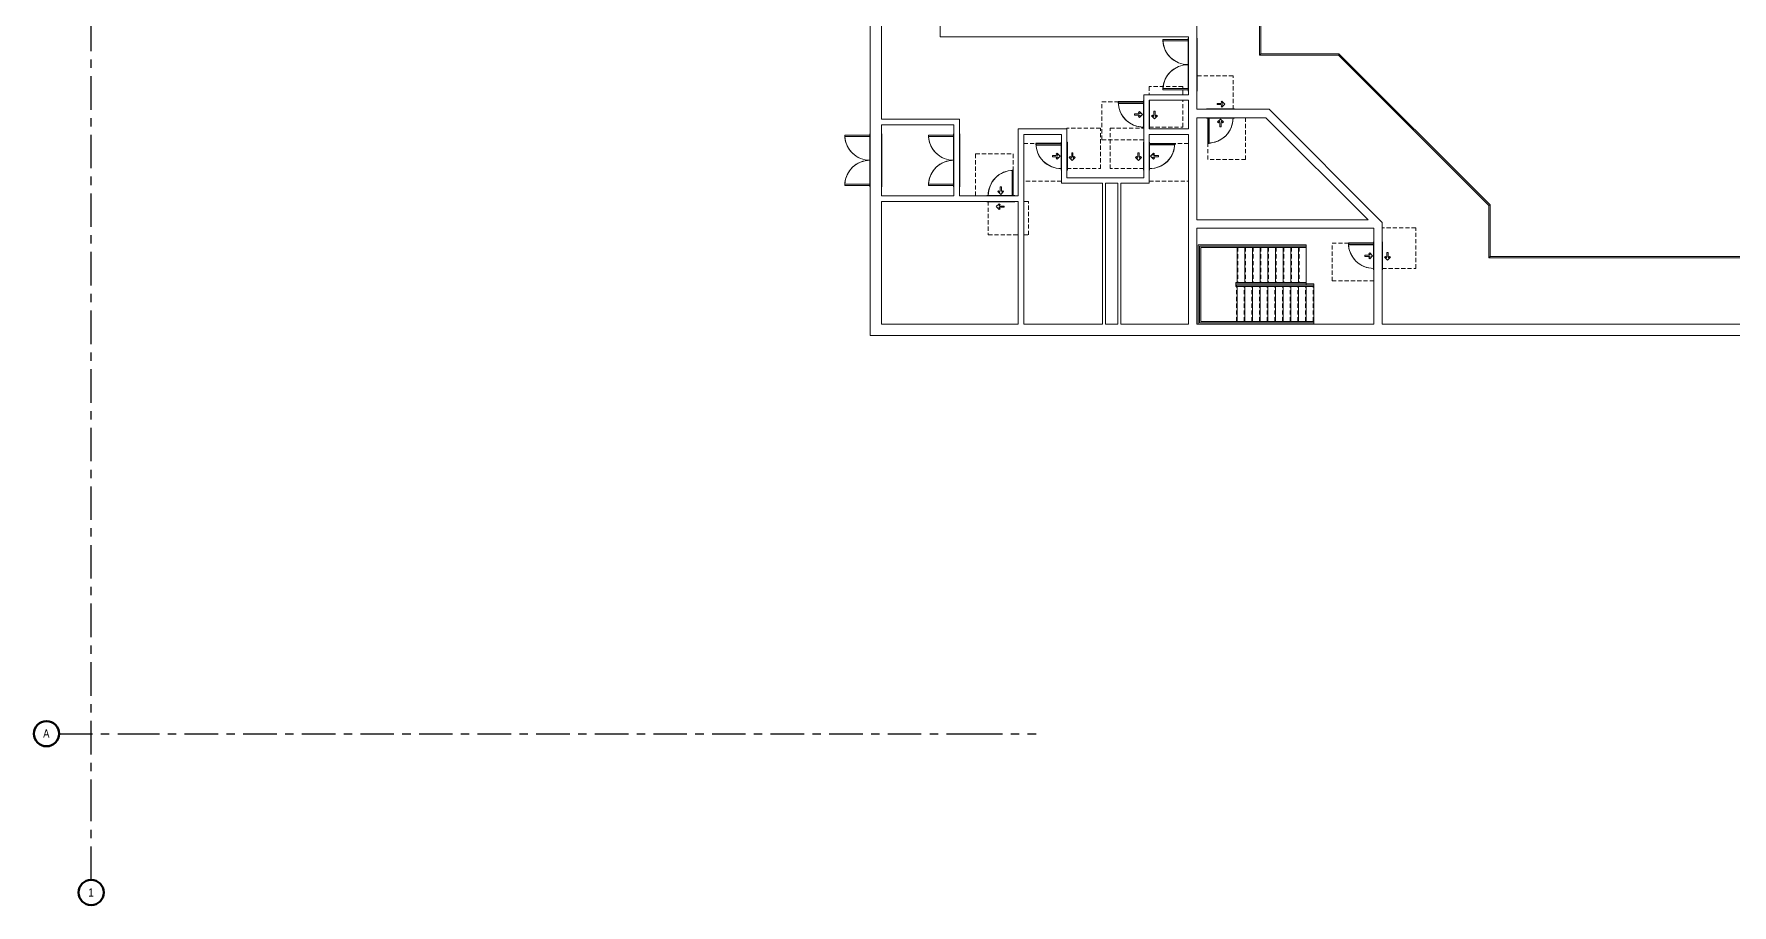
# Model space of a CAD drawing. Header units: inches. Extents: x -2576 to 2174, y -1868 to 1652.
# Drawn here: x -2576 to -142, y -1868 to -619 of the extents above; entities that cross this region are included whole.
import ezdxf

# ---------------------------------------------------------------- set-up
doc = ezdxf.new("R2010")
doc.units = ezdxf.units.IN
doc.header["$MEASUREMENT"] = 0
for name, pattern in [('ADA Clearance', [9, 6, -3]), ('Grid Line', [84, 48, -12, 12, -12]), ('Overhead', [9.75, 6, -3.75])]:
    doc.linetypes.add(name, pattern=pattern)
for name, color, linetype, lineweight in [('A-DOOR', 31, 'Continuous', 15), ('A-DOOR-FRAM', 31, 'Continuous', 9), ('A-FLOR-HRAL', 11, 'Continuous', 9), ('A-WALL', 113, 'Continuous', 15), ('S-GRID', 1, 'Continuous', 9), ('S-GRID-IDEN', 1, 'Continuous', 50), ('S-STRS', 31, 'Continuous', 9)]:
    doc.layers.add(name, color=color, linetype=linetype, lineweight=lineweight)
doc.styles.add('Arial Narrow', font='ARIALN.TTF', dxfattribs={"height": 12})

# ---------------------------------------------------------------- blocks, each defined once
blk = doc.blocks.new('Door-Single_CE_ - HM Door-2_ HM Frame-V2-ROOF')
at = {"layer": 'A-DOOR', "linetype": 'ADA Clearance', "lineweight": 9}
for p, q in [((-36, 66), (18, 66)), ((-36, 6), (-36, 66)), ((18, 66), (18, 6)), ((-3, 13.4), (-4.3, 12.1)), ((-4.3, 12.1), (0, 7.9)), ((-3, 13.4), (-0.9, 11.2)), ((-0.9, 19), (-0.9, 11.2)), ((0.9, 19), (-0.9, 19)), ((4.2, 12.1), (0, 7.9)), ((0.9, 19), (0.9, 11.2)), ((3, 13.4), (0.9, 11.2)), ((3, 13.4), (4.2, 12.1)), ((-18, -6), (-18, -54)), ((-2, -9.3), (-6.3, -13.5)), ((-2, -17.8), (-6.3, -13.5)), ((-0.8, -10.5), (-2.9, -12.7)), ((4.8, -12.7), (-2.9, -12.7)), ((4.8, -14.4), (-2.9, -14.4)), ((-0.8, -16.5), (-2.9, -14.4)), ((-0.8, -10.5), (-2, -9.3)), ((-0.8, -16.5), (-2, -17.8)), ((4.8, -14.4), (4.8, -12.7)), ((40, -54), (40, -6)), ((-18, -54), (40, -54))]:
    blk.add_line(p, q, dxfattribs=at)
at = {"layer": 'A-DOOR'}
for p, q in [((18, 42.5), (16.2, 42.5)), ((16.2, 42.5), (16.2, 6.5)), ((18, 6.5), (18, 42.5)), ((16.2, 6.5), (18, 6.5))]:
    blk.add_line(p, q, dxfattribs=at)
at = {"layer": 'A-DOOR', "lineweight": 25}
for p, q in [((18, 42.5), (16.2, 42.5)), ((16.2, 42.5), (16.2, 6.5)), ((18, 6.5), (18, 42.5)), ((18, 6.5), (16.2, 6.5))]:
    blk.add_line(p, q, dxfattribs=at)
at = {"layer": 'A-DOOR', "lineweight": 9}
for end in [179.9988, 180.5, 180.5, 180.5]:
    blk.add_arc((18, 6.5), 36, 90, end, dxfattribs=at)
at = {"layer": 'A-DOOR-FRAM'}
for p, q in [((-20, 6.5), (20, 6.5)), ((-20, 6), (-20, 6.5)), ((20, 6.5), (20, 6)), ((-20, -6.5), (-20, -6)), ((20, -6.5), (-20, -6.5)), ((20, -6), (20, -6.5))]:
    blk.add_line(p, q, dxfattribs=at)
blk = doc.blocks.new('Door-Single_CE_ - HM Door-2_ HM Frame-V3-ROOF')
at = {"layer": 'A-DOOR', "linetype": 'ADA Clearance', "lineweight": 9}
for p, q in [((-36, 66), (18, 66)), ((-36, 6), (-36, 66)), ((18, 66), (18, 6)), ((-3, 13.4), (-4.3, 12.1)), ((-4.3, 12.1), (0, 7.9)), ((-3, 13.4), (-0.9, 11.2)), ((-0.9, 19), (-0.9, 11.2)), ((0.9, 19), (-0.9, 19)), ((4.2, 12.1), (0, 7.9)), ((0.9, 19), (0.9, 11.2)), ((3, 13.4), (0.9, 11.2)), ((3, 13.4), (4.2, 12.1)), ((-18, -6), (-18, -54)), ((-2, -9.3), (-6.3, -13.5)), ((-2, -17.8), (-6.3, -13.5)), ((-0.8, -10.5), (-2.9, -12.7)), ((4.8, -12.7), (-2.9, -12.7)), ((4.8, -14.4), (-2.9, -14.4)), ((-0.8, -16.5), (-2.9, -14.4)), ((-0.8, -10.5), (-2, -9.3)), ((-0.8, -16.5), (-2, -17.8)), ((4.8, -14.4), (4.8, -12.7)), ((-18, -54), (33.5, -54))]:
    blk.add_line(p, q, dxfattribs=at)
at = {"layer": 'A-DOOR'}
for p, q in [((18, 42.5), (16.2, 42.5)), ((16.2, 42.5), (16.2, 6.5)), ((18, 6.5), (18, 42.5)), ((16.2, 6.5), (18, 6.5))]:
    blk.add_line(p, q, dxfattribs=at)
at = {"layer": 'A-DOOR', "lineweight": 25}
for p, q in [((18, 42.5), (16.2, 42.5)), ((16.2, 42.5), (16.2, 6.5)), ((18, 6.5), (18, 42.5)), ((18, 6.5), (16.2, 6.5))]:
    blk.add_line(p, q, dxfattribs=at)
at = {"layer": 'A-DOOR', "lineweight": 9}
for end in [179.9988, 180.5, 180.5, 180.5]:
    blk.add_arc((18, 6.5), 36, 90, end, dxfattribs=at)
at = {"layer": 'A-DOOR-FRAM'}
for p, q in [((-20, 6.5), (20, 6.5)), ((-20, 6), (-20, 6.5)), ((20, 6.5), (20, 6)), ((-20, -6.5), (-20, -6)), ((20, -6.5), (-20, -6.5)), ((20, -6), (20, -6.5))]:
    blk.add_line(p, q, dxfattribs=at)
blk = doc.blocks.new('Railing - Railing-5147233-ROOF')
at = {"layer": 'A-FLOR-HRAL'}
for p, q in [((-905.3, -923.2), (-851.3, -923.2)), ((-905.3, -1033.2), (-905.3, -923.2)), ((-851.3, -923.2), (-752.3, -923.2)), ((-752.3, -923.2), (-752.3, -925.2)), ((-903.3, -925.2), (-851.3, -925.2)), ((-903.3, -1031.2), (-903.3, -925.2)), ((-851.3, -925.2), (-752.3, -925.2)), ((-851.3, -1033.2), (-905.3, -1033.2)), ((-851.3, -1031.2), (-903.3, -1031.2)), ((-741.3, -1031.2), (-851.3, -1031.2)), ((-741.3, -1033.2), (-851.3, -1033.2)), ((-741.3, -1031.2), (-741.3, -1033.2))]:
    blk.add_line(p, q, dxfattribs=at)
blk = doc.blocks.new('Railing - Railing-5147237-ROOF')
at = {"layer": 'A-FLOR-HRAL'}
for p, q in [((-853.3, -975.2), (-752.3, -975.2)), ((-853.3, -981.2), (-853.3, -975.2)), ((-851.3, -981.2), (-853.3, -981.2)), ((-852.3, -977.2), (-752.3, -977.2)), ((-851.3, -979.2), (-852.3, -979.2)), ((-829.2, -979.2), (-851.3, -979.2)), ((-741.3, -981.2), (-851.3, -981.2)), ((-752.3, -975.2), (-752.3, -977.2)), ((-741.3, -979.2), (-752.3, -979.2)), ((-741.3, -979.2), (-741.3, -981.2))]:
    blk.add_line(p, q, dxfattribs=at)
blk = doc.blocks.new('Door-Double-Lite_CE_ - WD Door-2_ HM Frame-LG Lite-5150793-ROOF')
at = {"layer": 'A-DOOR'}
for p, q in [((-36, 42.5), (-36, 6.5)), ((-34.2, 42.5), (-36, 42.5)), ((-34.2, 6.5), (-34.2, 42.5)), ((36, 42.5), (34.2, 42.5)), ((34.2, 42.5), (34.2, 6.5)), ((36, 6.5), (36, 42.5)), ((-36, 6.5), (-34.2, 6.5)), ((34.2, 6.5), (36, 6.5))]:
    blk.add_line(p, q, dxfattribs=at)
at = {"layer": 'A-DOOR', "lineweight": 9}
for p, q in [((-36, 6.2), (-36, 42.5)), ((36, 6.2), (36, 42.5))]:
    blk.add_line(p, q, dxfattribs=at)
for centre, start, end in [((-36, 6.5), 359.5, 90), ((-36, 6.5), 0.0012, 87.2067), ((36, 6.5), 90, 180.5), ((36, 6.5), 92.7933, 179.9988)]:
    blk.add_arc(centre, 36, start, end, dxfattribs=at)
at = {"layer": 'A-DOOR-FRAM'}
for p, q in [((-38, 6.5), (38, 6.5)), ((-38, 6), (-38, 6.5)), ((38, 6.5), (38, 6)), ((-38, -6.5), (-38, -6)), ((38, -6.5), (-38, -6.5)), ((38, -6), (38, -6.5))]:
    blk.add_line(p, q, dxfattribs=at)
blk = doc.blocks.new('Door-Double-Lite_CE_ - WD Door-2_ HM Frame-LG Lite-5146037-ROOF')
at = {"layer": 'A-DOOR'}
for p, q in [((-36, 40.5), (-36, 4.5)), ((-34.2, 40.5), (-36, 40.5)), ((-34.2, 4.5), (-34.2, 40.5)), ((36, 40.5), (34.2, 40.5)), ((34.2, 40.5), (34.2, 4.5)), ((36, 4.5), (36, 40.5)), ((-36, 4.5), (-34.2, 4.5)), ((34.2, 4.5), (36, 4.5))]:
    blk.add_line(p, q, dxfattribs=at)
at = {"layer": 'A-DOOR', "lineweight": 9}
for p, q in [((-36, 4.2), (-36, 40.5)), ((36, 4.2), (36, 40.5))]:
    blk.add_line(p, q, dxfattribs=at)
for centre, start, end in [((-36, 4.5), 359.5, 90), ((-36, 4.5), 0.0012, 87.2067), ((36, 4.5), 90, 180.5), ((36, 4.5), 92.7933, 179.9988)]:
    blk.add_arc(centre, 36, start, end, dxfattribs=at)
at = {"layer": 'A-DOOR-FRAM'}
for p, q in [((-38, 4.5), (38, 4.5)), ((-38, 4), (-38, 4.5)), ((38, 4.5), (38, 4)), ((-38, -4.5), (-38, -4)), ((38, -4.5), (-38, -4.5)), ((38, -4), (38, -4.5))]:
    blk.add_line(p, q, dxfattribs=at)
blk = doc.blocks.new('Door-Double-Lite_CE_ - WD Door-2_ HM Frame-LG Lite-5159899-ROOF')
at = {"layer": 'A-DOOR'}
for p, q in [((-36, 44.5), (-36, 8.5)), ((-34.2, 44.5), (-36, 44.5)), ((-34.2, 8.5), (-34.2, 44.5)), ((36, 44.5), (34.2, 44.5)), ((34.2, 44.5), (34.2, 8.5)), ((36, 8.5), (36, 44.5)), ((-36, 8.5), (-34.2, 8.5)), ((34.2, 8.5), (36, 8.5))]:
    blk.add_line(p, q, dxfattribs=at)
at = {"layer": 'A-DOOR', "lineweight": 9}
for p, q in [((-36, 8.2), (-36, 44.5)), ((36, 8.2), (36, 44.5))]:
    blk.add_line(p, q, dxfattribs=at)
for centre, start, end in [((-36, 8.5), 359.5, 90), ((-36, 8.5), 0.0012, 87.2067), ((36, 8.5), 90, 180.5), ((36, 8.5), 92.7843, 179.9988)]:
    blk.add_arc(centre, 36, start, end, dxfattribs=at)
at = {"layer": 'A-DOOR-FRAM'}
for p, q in [((-38, 8.5), (38, 8.5)), ((-38, 8), (-38, 8.5)), ((38, 8.5), (38, 8)), ((-38, -8.5), (-38, -8)), ((38, -8.5), (-38, -8.5)), ((38, -8), (38, -8.5))]:
    blk.add_line(p, q, dxfattribs=at)
blk = doc.blocks.new('Door-Single_CE_ - HM Door-2_ HM Frame-5129900-ROOF')
at = {"layer": 'A-DOOR', "linetype": 'ADA Clearance', "lineweight": 9}
for p, q in [((-18, 52), (40, 52)), ((-18, 4), (-18, 52)), ((40, 52), (40, 4.5)), ((-2, 15.8), (-6.3, 11.5)), ((-2, 7.3), (-6.3, 11.5)), ((-0.8, 14.5), (-2.9, 12.4)), ((4.8, 12.4), (-2.9, 12.4)), ((4.8, 10.7), (-2.9, 10.7)), ((-0.8, 8.5), (-2.9, 10.7)), ((-0.8, 14.5), (-2, 15.8)), ((-0.8, 8.5), (-2, 7.3)), ((4.8, 12.4), (4.8, 10.7)), ((-36, -4), (-36, -60)), ((-4.3, -10.1), (0, -5.9)), ((-3, -11.4), (-4.3, -10.1)), ((-3, -11.4), (-0.9, -9.2)), ((-0.9, -17), (-0.9, -9.2)), ((0.9, -17), (-0.9, -17)), ((4.2, -10.1), (0, -5.9)), ((0.9, -17), (0.9, -9.2)), ((3, -11.4), (0.9, -9.2)), ((3, -11.4), (4.2, -10.1)), ((18, -60), (18, -4))]:
    blk.add_line(p, q, dxfattribs=at)
at = {"layer": 'A-DOOR'}
for p, q in [((16.2, -40.5), (16.2, -4.5)), ((16.2, -4.5), (18, -4.5)), ((18, -4.5), (18, -40.5)), ((18, -40.5), (16.2, -40.5))]:
    blk.add_line(p, q, dxfattribs=at)
at = {"layer": 'A-DOOR', "lineweight": 25}
for p, q in [((16.2, -40.5), (16.2, -4.5)), ((18, -4.5), (16.2, -4.5)), ((18, -4.5), (18, -40.5)), ((18, -40.5), (16.2, -40.5))]:
    blk.add_line(p, q, dxfattribs=at)
at = {"layer": 'A-DOOR', "lineweight": 9}
for start in [179.5, 179.5, 179.5, 180.0012]:
    blk.add_arc((18, -4.5), 36, start, 270, dxfattribs=at)
at = {"layer": 'A-DOOR-FRAM'}
for p, q in [((-20, 4.5), (20, 4.5)), ((-20, 4), (-20, 4.5)), ((20, 4.5), (20, 4)), ((-20, -4.5), (-20, -4)), ((20, -4.5), (-20, -4.5)), ((20, -4), (20, -4.5))]:
    blk.add_line(p, q, dxfattribs=at)
blk = doc.blocks.new('Door-Single_CE_ - HM Door-2_ HM Frame-5130917-ROOF')
at = {"layer": 'A-DOOR', "linetype": 'ADA Clearance', "lineweight": 9}
for p, q in [((-36, 4), (-36, 58)), ((18, 58), (18, 4)), ((-3, 11.4), (-4.3, 10.1)), ((-4.3, 10.1), (0, 5.9)), ((-3, 11.4), (-0.9, 9.2)), ((-0.9, 17), (-0.9, 9.2)), ((0.9, 17), (-0.9, 17)), ((4.2, 10.1), (0, 5.9)), ((0.9, 17), (0.9, 9.2)), ((3, 11.4), (0.9, 9.2)), ((3, 11.4), (4.2, 10.1)), ((-18, -4), (-18, -52)), ((-2, -7.3), (-6.3, -11.5)), ((-2, -15.8), (-6.3, -11.5)), ((-0.8, -8.5), (-2.9, -10.7)), ((4.8, -10.7), (-2.9, -10.7)), ((4.8, -12.4), (-2.9, -12.4)), ((-0.8, -14.5), (-2.9, -12.4)), ((-0.8, -8.5), (-2, -7.3)), ((-0.8, -14.5), (-2, -15.8)), ((4.8, -12.4), (4.8, -10.7)), ((40, -4), (39, -4)), ((40, -52), (40, -4)), ((-18, -52), (40, -52))]:
    blk.add_line(p, q, dxfattribs=at)
at = {"layer": 'A-DOOR'}
for p, q in [((18, 40.5), (16.2, 40.5)), ((16.2, 40.5), (16.2, 4.5)), ((18, 4.5), (18, 40.5)), ((16.2, 4.5), (18, 4.5))]:
    blk.add_line(p, q, dxfattribs=at)
at = {"layer": 'A-DOOR', "lineweight": 25}
for p, q in [((18, 40.5), (16.2, 40.5)), ((16.2, 40.5), (16.2, 4.5)), ((18, 4.5), (18, 40.5)), ((18, 4.5), (16.2, 4.5))]:
    blk.add_line(p, q, dxfattribs=at)
at = {"layer": 'A-DOOR', "lineweight": 9}
for end in [179.9988, 180.5, 180.5, 180.5]:
    blk.add_arc((18, 4.5), 36, 90, end, dxfattribs=at)
at = {"layer": 'A-DOOR-FRAM'}
for p, q in [((-20, 4.5), (20, 4.5)), ((-20, 4), (-20, 4.5)), ((20, 4.5), (20, 4)), ((-20, -4.5), (-20, -4)), ((20, -4.5), (-20, -4.5)), ((20, -4), (20, -4.5))]:
    blk.add_line(p, q, dxfattribs=at)
blk = doc.blocks.new('Door-Single_CE_ - HM Door-2_ HM Frame-V4-ROOF')
at = {"layer": 'A-DOOR', "linetype": 'ADA Clearance', "lineweight": 9}
for p, q in [((-36, 64), (18, 64)), ((-36, 4), (-36, 64)), ((18, 64), (18, 4)), ((-3, 11.4), (-4.3, 10.1)), ((-4.3, 10.1), (0, 5.9)), ((-3, 11.4), (-0.9, 9.2)), ((-0.9, 17), (-0.9, 9.2)), ((0.9, 17), (-0.9, 17)), ((4.2, 10.1), (0, 5.9)), ((0.9, 17), (0.9, 9.2)), ((3, 11.4), (0.9, 9.2)), ((3, 11.4), (4.2, 10.1)), ((-18, -4), (-18, -52)), ((-2, -7.3), (-6.3, -11.5)), ((-2, -15.8), (-6.3, -11.5)), ((-0.8, -8.5), (-2.9, -10.7)), ((4.8, -10.7), (-2.9, -10.7)), ((4.8, -12.4), (-2.9, -12.4)), ((-0.8, -14.5), (-2.9, -12.4)), ((-0.8, -8.5), (-2, -7.3)), ((-0.8, -14.5), (-2, -15.8)), ((4.8, -12.4), (4.8, -10.7)), ((40, -4), (28.5, -4)), ((40, -52), (40, -4)), ((-18, -52), (20.5, -52)), ((28.5, -52), (35.5, -52)), ((37.2, -52), (40, -52))]:
    blk.add_line(p, q, dxfattribs=at)
at = {"layer": 'A-DOOR'}
for p, q in [((18, 40.5), (16.2, 40.5)), ((16.2, 40.5), (16.2, 4.5)), ((18, 4.5), (18, 40.5)), ((16.2, 4.5), (18, 4.5))]:
    blk.add_line(p, q, dxfattribs=at)
at = {"layer": 'A-DOOR', "lineweight": 25}
for p, q in [((18, 40.5), (16.2, 40.5)), ((16.2, 40.5), (16.2, 4.5)), ((18, 4.5), (18, 40.5)), ((18, 4.5), (16.2, 4.5))]:
    blk.add_line(p, q, dxfattribs=at)
at = {"layer": 'A-DOOR', "lineweight": 9}
for end in [179.9988, 180.5, 180.5, 180.5]:
    blk.add_arc((18, 4.5), 36, 90, end, dxfattribs=at)
at = {"layer": 'A-DOOR-FRAM'}
for p, q in [((-20, 4.5), (20, 4.5)), ((-20, 4), (-20, 4.5)), ((20, 4.5), (20, 4)), ((-20, -4.5), (-20, -4)), ((20, -4.5), (-20, -4.5)), ((20, -4), (20, -4.5))]:
    blk.add_line(p, q, dxfattribs=at)
blk = doc.blocks.new('Door-Single_CE_ - HM Door-2_ HM Frame-V33-ROOF')
at = {"layer": 'A-DOOR', "linetype": 'ADA Clearance', "lineweight": 9}
for p, q in [((-36, 64), (18, 64)), ((-36, 4), (-36, 64)), ((18, 64), (18, 4)), ((-3, 11.4), (-4.3, 10.1)), ((-4.3, 10.1), (0, 5.9)), ((-3, 11.4), (-0.9, 9.2)), ((-0.9, 17), (-0.9, 9.2)), ((0.9, 17), (-0.9, 17)), ((4.2, 10.1), (0, 5.9)), ((0.9, 17), (0.9, 9.2)), ((3, 11.4), (0.9, 9.2)), ((3, 11.4), (4.2, 10.1)), ((-18, -4), (-18, -52)), ((-2, -7.3), (-6.3, -11.5)), ((-2, -15.8), (-6.3, -11.5)), ((-0.8, -8.5), (-2.9, -10.7)), ((4.8, -10.7), (-2.9, -10.7)), ((4.8, -12.4), (-2.9, -12.4)), ((-0.8, -14.5), (-2.9, -12.4)), ((-0.8, -8.5), (-2, -7.3)), ((-0.8, -14.5), (-2, -15.8)), ((4.8, -12.4), (4.8, -10.7)), ((40, -4), (33, -4)), ((40, -52), (40, -4)), ((-18, -52), (25, -52)), ((33, -52), (40, -52))]:
    blk.add_line(p, q, dxfattribs=at)
at = {"layer": 'A-DOOR'}
for p, q in [((18, 40.5), (16.2, 40.5)), ((16.2, 40.5), (16.2, 4.5)), ((18, 4.5), (18, 40.5)), ((16.2, 4.5), (18, 4.5))]:
    blk.add_line(p, q, dxfattribs=at)
at = {"layer": 'A-DOOR', "lineweight": 25}
for p, q in [((18, 40.5), (16.2, 40.5)), ((16.2, 40.5), (16.2, 4.5)), ((18, 4.5), (18, 40.5)), ((18, 4.5), (16.2, 4.5))]:
    blk.add_line(p, q, dxfattribs=at)
at = {"layer": 'A-DOOR', "lineweight": 9}
for end in [179.9988, 180.5, 180.5, 180.5]:
    blk.add_arc((18, 4.5), 36, 90, end, dxfattribs=at)
at = {"layer": 'A-DOOR-FRAM'}
for p, q in [((-20, 4.5), (20, 4.5)), ((-20, 4), (-20, 4.5)), ((20, 4.5), (20, 4)), ((-20, -4.5), (-20, -4)), ((20, -4.5), (-20, -4.5)), ((20, -4), (20, -4.5))]:
    blk.add_line(p, q, dxfattribs=at)
blk = doc.blocks.new('Railing - Railing-5191804-ROOF')
at = {"layer": 'A-FLOR-HRAL'}
for p, q in [((-490.8, 961.8), (-268.8, 961.8)), ((-490.8, 961.8), (-488.8, 959.8)), ((-490.8, 901.7), (-490.8, 961.8)), ((-268.8, 959.8), (-488.8, 959.8)), ((-488.8, 959.8), (-488.8, 900.9)), ((79.2, 961.8), (301.2, 961.8)), ((299.2, 959.8), (79.2, 959.8)), ((301.2, 961.8), (299.2, 959.8)), ((299.2, 900.9), (299.2, 959.8)), ((301.2, 961.8), (301.2, 901.7)), ((-706.3, 686.2), (-490.8, 901.7)), ((-488.8, 900.9), (-705.5, 684.2)), ((-490.8, 901.7), (-488.8, 900.9)), ((301.2, 901.7), (299.2, 900.9)), ((515.8, 684.2), (299.2, 900.9)), ((301.2, 901.7), (516.6, 686.2)), ((-819.3, 686.2), (-706.3, 686.2)), ((-819.3, 686.2), (-817.3, 684.2)), ((-819.3, -649.6), (-819.3, 686.2)), ((-705.5, 684.2), (-817.3, 684.2)), ((-817.3, 684.2), (-817.3, -647.6)), ((-706.3, 686.2), (-705.5, 684.2)), ((516.6, 686.2), (515.8, 684.2)), ((627.7, 684.2), (515.8, 684.2)), ((516.6, 686.2), (629.7, 686.2)), ((629.7, 686.2), (627.7, 684.2)), ((627.7, -647.6), (627.7, 684.2)), ((629.7, 686.2), (629.7, -649.6)), ((-819.3, -649.6), (-817.3, -647.6)), ((-706.3, -649.6), (-819.3, -649.6)), ((-817.3, -647.6), (-705.5, -647.6)), ((-706.3, -649.6), (-705.5, -647.6)), ((-490.8, -865.1), (-706.3, -649.6)), ((-705.5, -647.6), (-488.8, -864.3)), ((299.2, -864.3), (515.8, -647.6)), ((516.6, -649.6), (301.2, -865.1)), ((516.6, -649.6), (515.8, -647.6)), ((515.8, -647.6), (627.7, -647.6)), ((629.7, -649.6), (516.6, -649.6)), ((629.7, -649.6), (627.7, -647.6)), ((-490.8, -865.1), (-488.8, -864.3)), ((-490.8, -940.2), (-490.8, -865.1)), ((-488.8, -864.3), (-488.8, -938.2)), ((299.2, -938.2), (299.2, -864.3)), ((301.2, -865.1), (299.2, -864.3)), ((301.2, -865.1), (301.2, -940.2)), ((-490.8, -940.2), (-488.8, -938.2)), ((301.2, -940.2), (-490.8, -940.2)), ((-488.8, -938.2), (299.2, -938.2)), ((301.2, -940.2), (299.2, -938.2))]:
    blk.add_line(p, q, dxfattribs=at)
blk = doc.blocks.new('Grid - Grid Head-Circle_CE_-46466-ROOF')
at = {"layer": 'S-GRID-IDEN'}
blk.add_circle((0, 0), 0.188, dxfattribs=at)

msp = doc.modelspace()

# ---------------------------------------------------------------- linework, layer by layer
at = {"layer": 'A-WALL'}
for p, q in [((-909.3, 755.4), (-909.3, -727.2)), ((-1377.3, -1051.2), (-1377.3, -166.7)), ((-1361.3, -158.7), (-1361.3, -741.2)), ((-1277.3, -623.2), (-1277.3, -442.6)), ((-921.3, -623.2), (-1277.3, -623.2)), ((-921.3, -706.2), (-921.3, -623.2)), ((-985.3, -825.2), (-985.3, -706.2)), ((-985.3, -706.2), (-921.3, -706.2)), ((-977.3, -714.2), (-977.3, -755.2)), ((-921.3, -714.2), (-977.3, -714.2)), ((-921.3, -755.2), (-921.3, -714.2)), ((-909.3, -727.2), (-805.3, -727.2)), ((-805.3, -727.2), (-643.3, -889.2)), ((-1361.3, -741.2), (-1249.3, -741.2)), ((-1361.3, -749.2), (-1361.3, -851.2)), ((-1257.3, -749.2), (-1361.3, -749.2)), ((-1257.3, -851.2), (-1257.3, -749.2)), ((-1249.3, -741.2), (-1249.3, -851.2)), ((-909.3, -739.2), (-909.3, -885.7)), ((-810.3, -739.2), (-909.3, -739.2)), ((-663.8, -885.7), (-810.3, -739.2)), ((-1165.3, -851.2), (-1165.3, -755.2)), ((-1165.3, -755.2), (-1095.3, -755.2)), ((-1157.3, -763.2), (-1157.3, -1035.2)), ((-1103.3, -763.2), (-1157.3, -763.2)), ((-1103.3, -833.2), (-1103.3, -763.2)), ((-1095.3, -755.2), (-1095.3, -825.2)), ((-977.3, -755.2), (-921.3, -755.2)), ((-977.3, -763.2), (-977.3, -833.2)), ((-921.3, -763.2), (-977.3, -763.2)), ((-921.3, -1035.2), (-921.3, -763.2)), ((-1095.3, -825.2), (-985.3, -825.2)), ((-1361.3, -851.2), (-1257.3, -851.2)), ((-1249.3, -851.2), (-1165.3, -851.2)), ((-1044.3, -833.2), (-1103.3, -833.2)), ((-1044.3, -1035.2), (-1044.3, -833.2)), ((-1040.3, -833.2), (-1040.3, -1035.2)), ((-1022.3, -833.2), (-1040.3, -833.2)), ((-1022.3, -1035.2), (-1022.3, -833.2)), ((-1018.3, -833.2), (-1018.3, -1035.2)), ((-977.3, -833.2), (-1018.3, -833.2)), ((-1361.3, -859.2), (-1361.3, -1035.2)), ((-1165.3, -859.2), (-1361.3, -859.2)), ((-1165.3, -1035.2), (-1165.3, -859.2)), ((-909.3, -885.7), (-663.8, -885.7)), ((-909.3, -897.7), (-909.3, -1035.2)), ((-655.3, -897.7), (-909.3, -897.7)), ((-655.3, -1035.2), (-655.3, -897.7)), ((-643.3, -889.2), (-643.3, -1035.2)), ((-1361.3, -1035.2), (-1165.3, -1035.2)), ((-1157.3, -1035.2), (-1044.3, -1035.2)), ((-1040.3, -1035.2), (-1022.3, -1035.2)), ((-1018.3, -1035.2), (-921.3, -1035.2)), ((-909.3, -1035.2), (-655.3, -1035.2)), ((-643.3, -1035.2), (453.7, -1035.2)), ((2137.7, -1051.2), (-1377.3, -1051.2))]:
    msp.add_line(p, q, dxfattribs=at)
at = {"layer": 'S-GRID', "linetype": 'Grid Line', "lineweight": 25}
for p, q in [((-2494.1, -1735.7), (-2494.1, -461.3)), ((-2444.1, -1622.1), (-1235.7, -1622.1)), ((-1235.7, -1622.1), (-1139.7, -1622.1))]:
    msp.add_line(p, q, dxfattribs=at)
at = {"layer": 'S-STRS'}
for p, q in [((-907.3, -921.2), (-907.3, -1035.2)), ((-860, -921.2), (-907.3, -921.2)), ((-860, -921.2), (-752.3, -921.2)), ((-752.3, -923.2), (-752.3, -921.2)), ((-851.3, -925.2), (-851.3, -975.2)), ((-840.3, -925.2), (-840.3, -975.2)), ((-829.3, -925.2), (-829.3, -975.2)), ((-818.3, -925.2), (-818.3, -975.2)), ((-807.3, -925.2), (-807.3, -975.2)), ((-796.3, -925.2), (-796.3, -975.2)), ((-785.3, -925.2), (-785.3, -975.2)), ((-774.3, -925.2), (-774.3, -975.2)), ((-763.3, -925.2), (-763.3, -975.2)), ((-752.3, -925.2), (-752.3, -975.2)), ((-851.3, -1031.2), (-851.3, -981.2)), ((-840.3, -1031.2), (-840.3, -981.2)), ((-829.3, -1031.2), (-829.3, -981.2)), ((-829.2, -979.2), (-752.3, -979.2)), ((-818.3, -1031.2), (-818.3, -981.2)), ((-807.3, -1031.2), (-807.3, -981.2)), ((-796.3, -1031.2), (-796.3, -981.2)), ((-785.3, -1031.2), (-785.3, -981.2)), ((-774.3, -1031.2), (-774.3, -981.2)), ((-763.3, -1031.2), (-763.3, -981.2)), ((-752.3, -979.2), (-752.3, -977.2)), ((-741.3, -977.2), (-752.3, -977.2)), ((-752.3, -1031.2), (-752.3, -981.2)), ((-741.3, -979.2), (-741.3, -977.2)), ((-741.3, -1031.2), (-741.3, -981.2)), ((-741.3, -1035.2), (-741.3, -1033.2))]:
    msp.add_line(p, q, dxfattribs=at)
at = {"layer": 'S-STRS', "linetype": 'Overhead'}
for p, q in [((-850.3, -925.2), (-850.3, -975.2)), ((-839.3, -925.2), (-839.3, -975.2)), ((-828.3, -925.2), (-828.3, -975.2)), ((-817.3, -925.2), (-817.3, -975.2)), ((-806.3, -925.2), (-806.3, -975.2)), ((-795.3, -925.2), (-795.3, -975.2)), ((-784.3, -925.2), (-784.3, -975.2)), ((-773.3, -925.2), (-773.3, -975.2)), ((-762.3, -925.2), (-762.3, -975.2)), ((-852.3, -1031.2), (-852.3, -979.2)), ((-841.3, -1031.2), (-841.3, -981.2)), ((-830.3, -1031.2), (-830.3, -981.2)), ((-819.3, -1031.2), (-819.3, -981.2)), ((-808.3, -1031.2), (-808.3, -981.2)), ((-797.3, -1031.2), (-797.3, -981.2)), ((-786.3, -1031.2), (-786.3, -981.2)), ((-775.3, -1031.2), (-775.3, -981.2)), ((-764.3, -1031.2), (-764.3, -981.2)), ((-753.3, -1031.2), (-753.3, -981.2)), ((-742.3, -1031.2), (-742.3, -981.2))]:
    msp.add_line(p, q, dxfattribs=at)

# ---------------------------------------------------------------- block references
at = {"layer": 'A-DOOR'}
for name, p, rotation in [('Door-Double-Lite_CE_ - WD Door-2_ HM Frame-LG Lite-5150793-ROOF', (-915.3, -663.2), 89.99999999999972), ('Door-Double-Lite_CE_ - WD Door-2_ HM Frame-LG Lite-5159899-ROOF', (-1369.3, -800.2), 89.99999999999991), ('Door-Double-Lite_CE_ - WD Door-2_ HM Frame-LG Lite-5146037-ROOF', (-1253.3, -800.2), 89.99999999999991)]:
    msp.add_blockref(name, p, dxfattribs=dict(at, rotation=rotation))
at = {"layer": 'A-DOOR', "lineweight": 9}
for name, p, rotation in [('Door-Single_CE_ - HM Door-2_ HM Frame-V3-ROOF', (-875.3, -733.2), 180), ('Door-Single_CE_ - HM Door-2_ HM Frame-V4-ROOF', (-981.3, -734.7), 89.99999999999976), ('Door-Single_CE_ - HM Door-2_ HM Frame-5130917-ROOF', (-1099.3, -794.2), 89.99999999999976), ('Door-Single_CE_ - HM Door-2_ HM Frame-5129900-ROOF', (-981.3, -794.2), 89.99999999999976), ('Door-Single_CE_ - HM Door-2_ HM Frame-V2-ROOF', (-649.3, -937.2), 89.99999999999974)]:
    msp.add_blockref(name, p, dxfattribs=dict(at, rotation=rotation))
msp.add_blockref('Door-Single_CE_ - HM Door-2_ HM Frame-V33-ROOF', (-1190.3, -855.2), dxfattribs=at)
at = {"layer": 'A-FLOR-HRAL'}
for name in ['Railing - Railing-5191804-ROOF', 'Railing - Railing-5147233-ROOF', 'Railing - Railing-5147237-ROOF']:
    msp.add_blockref(name, (0, 0), dxfattribs=at)
at = {"layer": 'S-GRID-IDEN', "xscale": 95.99999999999994, "yscale": 95.99999999999994, "zscale": 95.99999999999994, "rotation": 269.9999999999995}
msp.add_blockref('Grid - Grid Head-Circle_CE_-46466-ROOF', (-2558.1, -1622.1), dxfattribs=at)
at = {"layer": 'S-GRID-IDEN', "xscale": 95.99999999999994, "yscale": 95.99999999999994, "zscale": 95.99999999999994}
msp.add_blockref('Grid - Grid Head-Circle_CE_-46466-ROOF', (-2494.1, -1849.7), dxfattribs=at)

# ---------------------------------------------------------------- next in the draw order: texts
at = {"layer": 'S-GRID-IDEN', "lineweight": 9, "char_height": 12, "attachment_point": 1, "style": 'Arial Narrow', "bg_fill": 3, "box_fill_scale": 1.25, "bg_fill_color": 9, "bg_fill_true_color": 13158600, "bg_fill_transparency": 0}
for s, insert, width in [('A', (-2563, -1616), 11.211), ('1', (-2498.1, -1843.7), 9.393)]:
    msp.add_mtext(s, dxfattribs=dict(at, insert=insert, width=width))

# ---------------------------------------------------------------- next in the draw order: linework, layer by layer
at = {"layer": 'S-GRID', "linetype": 'Grid Line', "lineweight": 25}
for p, q in [((-2540.1, -1622.1), (-2444.1, -1622.1)), ((-2494.1, -1831.7), (-2494.1, -1735.7))]:
    msp.add_line(p, q, dxfattribs=at)

doc.saveas('drawing.dxf')
